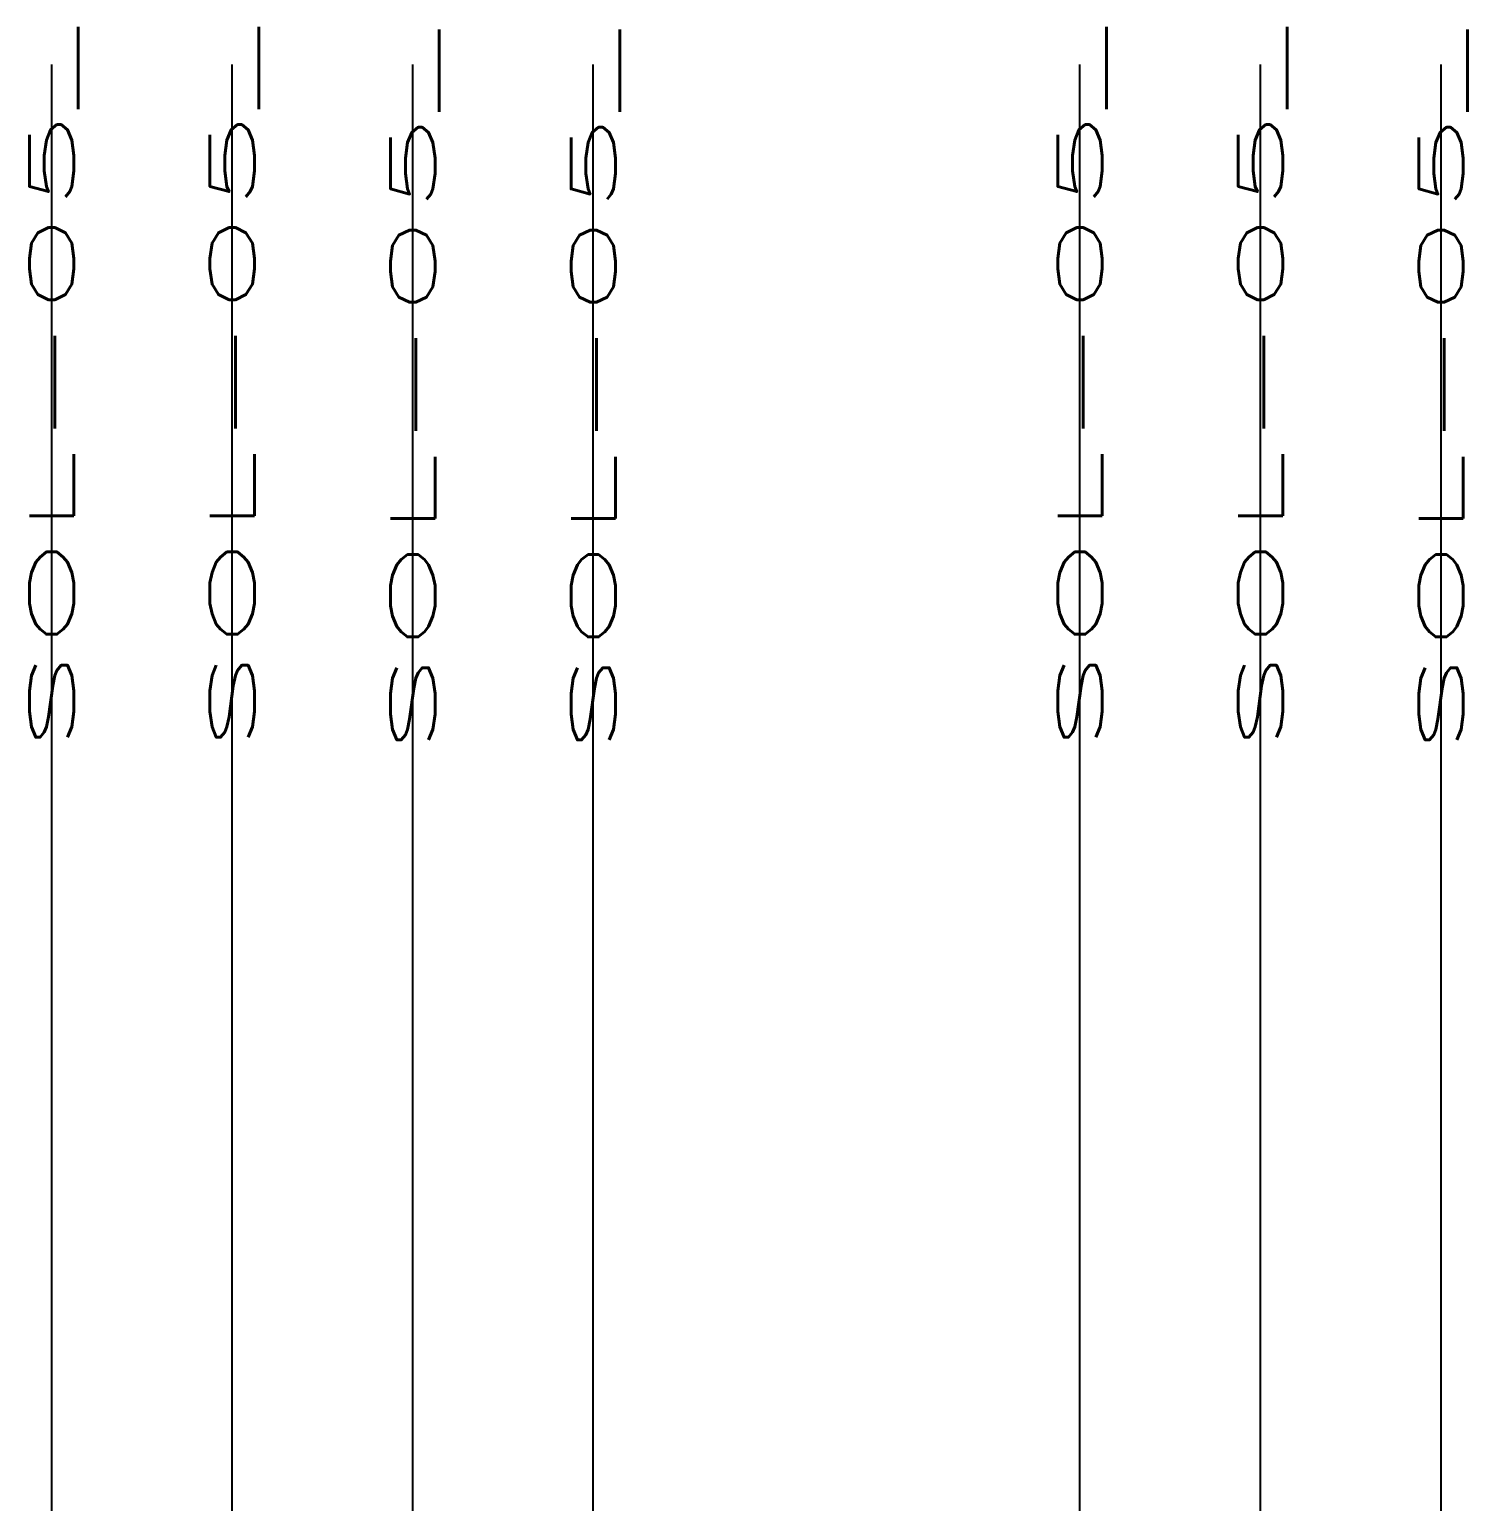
# Model space of a CAD drawing. Header units: inches. Extents: x -58 to 1235, y -506 to 1148.
# Drawn here: x 984.63 to 1025.03, y 707.31 to 748.67 of the extents above; entities that cross this region are included whole.
import ezdxf
from ezdxf.enums import TextEntityAlignment as Align

# ---------------------------------------------------------------- set-up
doc = ezdxf.new("R2010")
doc.units = ezdxf.units.IN
doc.header["$MEASUREMENT"] = 0
for name, color, linetype in [('MISC', 2, 'Continuous'), ('RED_10AWG', 1, 'Continuous'), ('WIRENO', 70, 'Continuous')]:
    doc.layers.add(name, color=color, linetype=linetype)
doc.styles.add('WD', font='romans.shx')

# ---------------------------------------------------------------- blocks, each defined once
blk = doc.blocks.new('WD_WNV1')
at = {"style": 'WD', "width": 0.9}
blk.add_attdef('WIRENO', text='', height=0.125, rotation=90, dxfattribs=at).set_placement((0, 0), align=Align.MIDDLE_CENTER)
at = {"style": 'WD', "flags": 1}
for tag, p in [('X2TERM01', (0, 0.0625)), ('X8TERM01', (0, -0.0625))]:
    blk.add_attdef(tag, p, '', height=0.01, dxfattribs=at)
for tag, p in [('W01USER', (0.0956, 0.0772)), ('W02USER', (0.0956, 0.0694)), ('W03USER', (0.0956, 0.0616)), ('W04USER', (0.0956, 0.0538)), ('W05USER', (0.0956, 0.046)), ('W06USER', (0.0956, 0.0382)), ('W07USER', (0.0956, 0.0304)), ('W08USER', (0.0956, 0.0226)), ('W09USER', (0.0956, 0.0147)), ('W10USER', (0.0956, 0.0069))]:
    blk.add_attdef(tag, text='', height=0.005, dxfattribs=at).set_placement(p, align=Align.CENTER)
at = {"color": 7, "style": 'WD'}
for tag, p in [('X2_TINY_DOT_DONT_REMOVE', (0, 0.0625)), ('X8_TINY_DOT_DONT_REMOVE', (0, -0.0625))]:
    blk.add_attdef(tag, p, '', height=0.0001, dxfattribs=at)

msp = doc.modelspace()

# ---------------------------------------------------------------- linework, layer by layer
at = {"layer": 'RED_10AWG'}
for p, q in [((985.251, 585.436), (985.251, 747.684)), ((990.324, 585.436), (990.324, 747.684)), ((995.397, 585.436), (995.397, 747.684)), ((1000.47, 585.436), (1000.47, 747.684)), ((1014.145, 585.436), (1014.145, 747.684)), ((1019.218, 585.436), (1019.218, 747.684)), ((1024.291, 585.436), (1024.291, 747.684))]:
    msp.add_line(p, q, dxfattribs=at)

# ---------------------------------------------------------------- block references
at = {"layer": 'WIRENO'}
ref = msp.add_blockref('WD_WNV1', (985.251, 748.456), dxfattribs=dict(at, xscale=10, yscale=30))
ref.add_attrib('X8_TINY_DOT_DONT_REMOVE', '.', (985.251, 725.313), dxfattribs={"layer": 'MISC', "color": 7, "height": 0.003, "style": 'WD', "width": 0.333333})
ref.add_attrib('WIRENO', 'SOL-05_2.5.11_P', dxfattribs={"height": 1.25, "rotation": 90, "style": 'WD', "width": 2.7}).set_placement((985.251, 748.456), align=Align.MIDDLE_CENTER)
ref = msp.add_blockref('WD_WNV1', (990.324, 748.456), dxfattribs=dict(at, xscale=10, yscale=30))
ref.add_attrib('X8_TINY_DOT_DONT_REMOVE', '.', (990.324, 725.313), dxfattribs={"layer": 'MISC', "color": 7, "height": 0.003, "style": 'WD', "width": 0.333333})
ref.add_attrib('WIRENO', 'SOL-05_2.5.12_P', dxfattribs={"height": 1.25, "rotation": 90, "style": 'WD', "width": 2.7}).set_placement((990.324, 748.456), align=Align.MIDDLE_CENTER)
ref = msp.add_blockref('WD_WNV1', (995.397, 748.456), dxfattribs=dict(at, xscale=10, yscale=30))
ref.add_attrib('X8_TINY_DOT_DONT_REMOVE', '.', (995.397, 725.313), dxfattribs={"layer": 'MISC', "color": 7, "height": 0.003, "style": 'WD', "width": 0.333333})
ref.add_attrib('WIRENO', 'SOL-05_2.5.11_N', dxfattribs={"height": 1.25, "rotation": 90, "style": 'WD', "width": 2.7}).set_placement((995.397, 748.456), align=Align.MIDDLE_CENTER)
ref = msp.add_blockref('WD_WNV1', (1000.47, 748.456), dxfattribs=dict(at, xscale=10, yscale=30))
ref.add_attrib('X8_TINY_DOT_DONT_REMOVE', '.', (1000.47, 725.313), dxfattribs={"layer": 'MISC', "color": 7, "height": 0.003, "style": 'WD', "width": 0.333333})
ref.add_attrib('WIRENO', 'SOL-05_2.5.12_N', dxfattribs={"height": 1.25, "rotation": 90, "style": 'WD', "width": 2.7}).set_placement((1000.47, 748.456), align=Align.MIDDLE_CENTER)
ref = msp.add_blockref('WD_WNV1', (1014.145, 748.456), dxfattribs=dict(at, xscale=10, yscale=30))
ref.add_attrib('X8_TINY_DOT_DONT_REMOVE', '.', (1014.145, 725.313), dxfattribs={"layer": 'MISC', "color": 7, "height": 0.003, "style": 'WD', "width": 0.333333})
ref.add_attrib('WIRENO', 'SOL-05_2.5.13_P', dxfattribs={"height": 1.25, "rotation": 90, "style": 'WD', "width": 2.7}).set_placement((1014.145, 748.456), align=Align.MIDDLE_CENTER)
ref = msp.add_blockref('WD_WNV1', (1019.218, 748.456), dxfattribs=dict(at, xscale=10, yscale=30))
ref.add_attrib('X8_TINY_DOT_DONT_REMOVE', '.', (1019.218, 725.313), dxfattribs={"layer": 'MISC', "color": 7, "height": 0.003, "style": 'WD', "width": 0.333333})
ref.add_attrib('WIRENO', 'SOL-05_2.5.14_P', dxfattribs={"height": 1.25, "rotation": 90, "style": 'WD', "width": 2.7}).set_placement((1019.218, 748.456), align=Align.MIDDLE_CENTER)
ref = msp.add_blockref('WD_WNV1', (1024.291, 748.456), dxfattribs=dict(at, xscale=10, yscale=30))
ref.add_attrib('X8_TINY_DOT_DONT_REMOVE', '.', (1024.291, 725.313), dxfattribs={"layer": 'MISC', "color": 7, "height": 0.003, "style": 'WD', "width": 0.333333})
ref.add_attrib('WIRENO', 'SOL-05_2.5.13_N', dxfattribs={"height": 1.25, "rotation": 90, "style": 'WD', "width": 2.7}).set_placement((1024.291, 748.456), align=Align.MIDDLE_CENTER)

doc.saveas('drawing.dxf')
